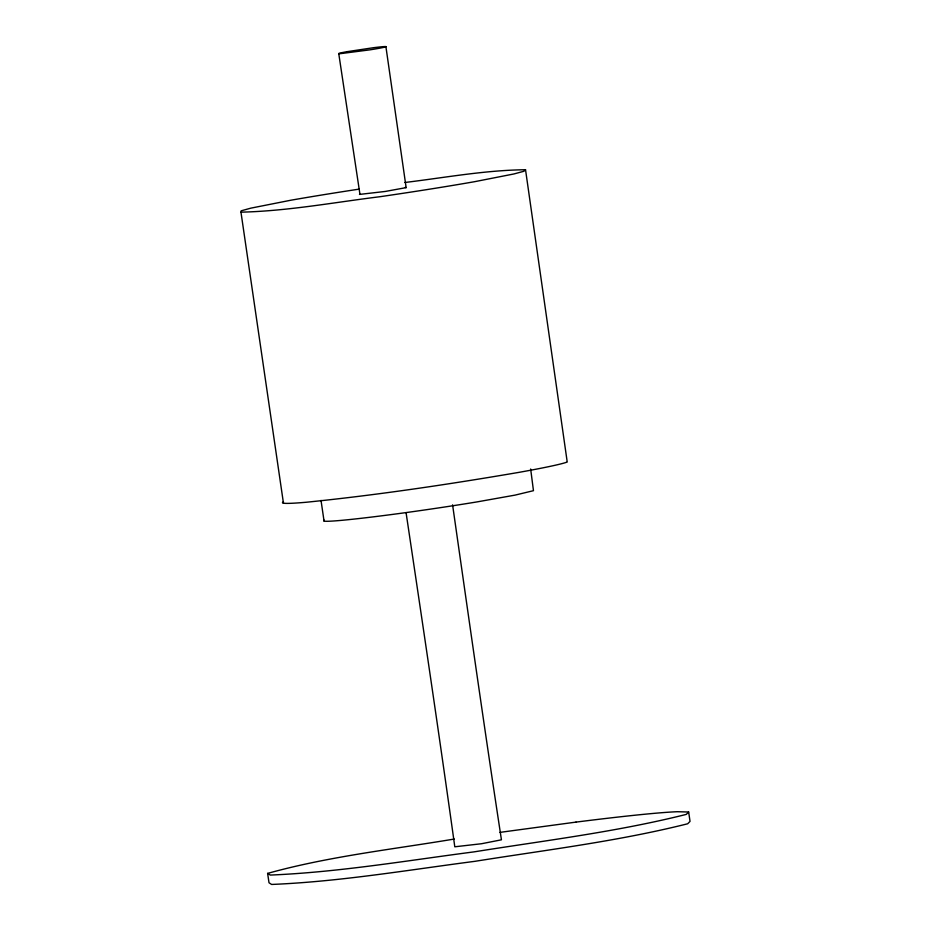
<?xml version="1.0" encoding="UTF-8"?>
<svg xmlns="http://www.w3.org/2000/svg" width="931" height="931" viewBox="0 0 931 931"><rect width="100%" height="100%" fill="white"/><g stroke="black" fill="none" stroke-linecap="round" stroke-linejoin="round"><path stroke-width="1.4" d="M530.658 469.015L533.463 490.684L515.064 495.117L477.044 501.902A110.126 4.038 -8.3 0 1 402.541 513.074A109.404 4.003 -8.3 0 1 340.63 520.429A104.691 3.84 -8.3 0 1 324.069 521.104L324.151 520.15M283.455 503.182L240.966 212.163L241.176 210.825L250.858 208.148L290.926 200.212A153.429 5.621 -8.3 0 1 359.319 189.098M688.661 812.007L686.287 814.392C616.555 831.907 544.914 840.553 473.984 851.877C406.265 860.686 338.628 872.219 270.316 875.07L267.616 873.394L269.012 882.763L271.608 884.45C339.815 881.645 407.359 870.101 474.985 861.315C546.032 849.968 617.812 841.321 687.683 823.772L690.034 821.398L688.661 812.007L677.291 811.716A212.908 7.797 -8.3 0 0 575.975 822.108M283.455 501.902A152.079 5.574 -8.3 0 0 306.252 502.251C377.404 495.036 448.195 484.446 518.672 472.413A152.475 5.586 -8.3 0 0 567.223 462.02L525.538 169.745L523.897 171.269L513.924 173.957L474.752 181.661A152.09 5.574 -8.3 0 1 379.825 196.732C333.659 202.458 287.551 211.081 240.966 212.163M338.756 53.614L359.913 194.125M267.616 873.394C328.608 856.404 391.986 849.479 454.34 839.029M385.923 46.759L406.137 187.62L385.213 191.46L359.494 194.416M499.97 832.372L575.986 822.108M404.845 182.488C444.96 177.658 485.063 170.152 525.538 169.745M405.288 187.41L406.137 187.62M406.137 513.109C422.732 624.294 439.304 735.432 454.794 846.791L481.548 843.73L501.437 839.809C484.364 728.251 468.572 616.578 452.582 504.858M321.02 500.389L324.058 521.104M346.623 51.74L341.7 52.683A23.682 0.873 -8.3 0 0 340.723 53.614L369.944 49.843A23.985 0.884 -8.3 0 0 382.955 46.666A23.706 0.873 -8.3 0 0 373.506 47.702L346.623 51.74"/></g></svg>
